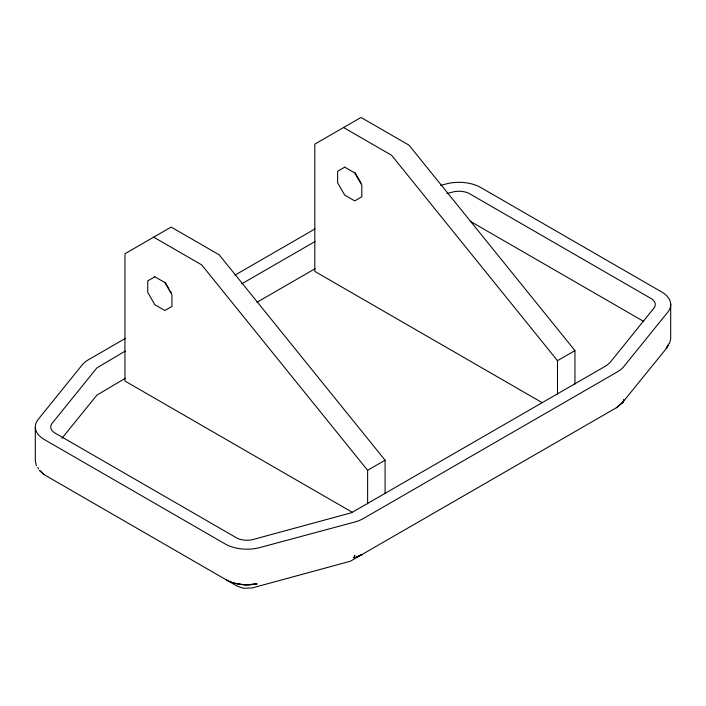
<?xml version="1.0" encoding="UTF-8"?>
<svg xmlns="http://www.w3.org/2000/svg" width="706" height="706" viewBox="0 0 706 706"><rect width="100%" height="100%" fill="white"/><g stroke="black" fill="none" stroke-linecap="round" stroke-linejoin="round"><path stroke-width="1.06" d="M557.493 394.204L557.493 360.678L391.565 155.249L343.548 127.53M354.897 555.701L353.847 557.872L354.536 557.308L354.615 555.251L354.183 557.758M666.879 347.837L622.065 403.091L622.798 402.429L623.733 399.878L622.798 402.429L616.312 407.777L350.352 561.244L251.989 587.992L243.305 588.239L237.013 586.068L44.081 474.617M668.67 343.857L666.19 348.411L668.088 345.455L667.249 347.008M669.42 343.796L670.665 338.836L670.7 303.968M622.789 402.42L623.566 400.584M61.89 438.364L96.881 395.139L125.315 378.284M622.101 403.002L616.312 407.777M37.736 467.434L38.512 468.996M125.544 338.315L88.409 359.751A30.861 17.818 0 0 0 82.267 364.817L38.177 419.408A30.861 17.818 0 0 0 44.319 439.538L225.196 543.964A30.861 17.818 0 0 0 260.064 547.512L354.615 522.061A30.861 17.818 0 0 0 363.396 518.513L617.591 371.753A30.861 17.818 0 0 0 623.733 366.688L667.823 312.096A30.861 17.818 0 0 0 661.681 291.966L480.804 187.54A30.861 17.818 0 0 0 445.936 183.992L440.623 185.422M235.027 275.102L315 228.929M125.315 351.041L96.881 367.897L51.626 423.953A15.417 8.896 0 0 0 54.274 432.61L237.19 538.219A15.417 8.896 0 0 0 252.192 539.746L351.482 512.732L606.436 365.593L609.896 362.743L654.374 307.551A15.417 8.896 0 0 0 651.726 298.894L468.81 193.285A15.417 8.896 0 0 0 453.808 191.758L446.854 193.576M241.681 283.865L315.123 241.461M256.94 302.292L315.123 268.695M367.623 503.828L367.623 470.302L385.079 460.215L219.151 254.795L171.143 227.076L124.936 253.745L124.936 381.019L352.391 512.344M557.493 360.678L574.949 350.6L409.021 145.171L361.013 117.452L314.805 144.13L314.805 271.404L542.261 402.72M228.497 581.047L226.476 579.988L233.006 582.812L240.384 584.427L248.777 584.868L257.037 583.844L251.583 584.656L243.323 584.762L235.451 583.509L230.156 581.77M256.772 583.924L245.962 584.859L237.675 583.977M470.152 221.225L643.828 321.495M153.679 237.154L201.695 264.874L367.623 470.302M355.092 172.741L361.084 183.128M165.222 282.356L169.034 288.966M170.128 290.854L171.214 292.743M36.403 465.757L35.3 460.727L35.3 427.536M574.949 350.6L574.949 384.126M385.079 460.215L385.079 493.75M154.843 276.778L147.757 280.864L147.757 292.443L154.843 304.718L164.869 310.499L171.955 306.413L171.955 294.834L164.869 282.559L154.843 276.778M344.713 167.154L337.627 171.249L337.627 182.819L344.713 195.094L354.739 200.883L361.825 196.789L361.825 185.219L354.739 172.944L344.713 167.154M362.116 554.528L356.098 557.193L362.116 554.528M43.763 474.388L39.492 470.373L43.763 474.388"/></g></svg>
